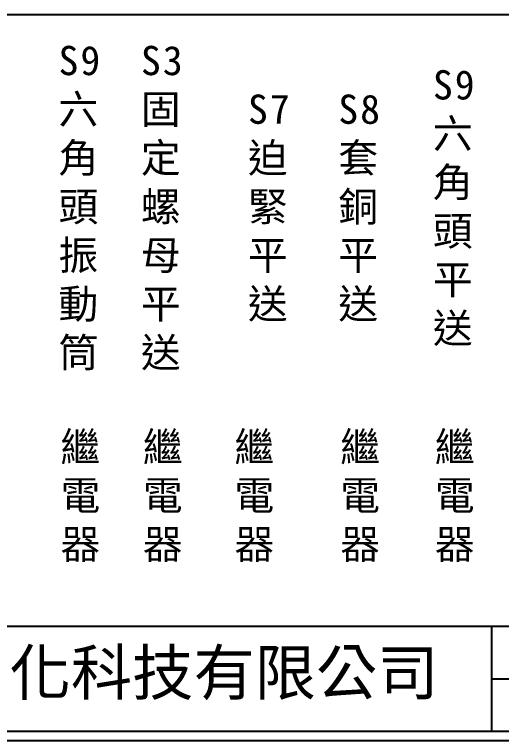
# Model space of a CAD drawing. Extents: x 926 to 1213, y 3 to 207.
# Drawn here: x 997.7 to 1062.8, y 3 to 100 of the extents above; entities that cross this region are included whole.
import ezdxf

# ---------------------------------------------------------------- set-up
doc = ezdxf.new("R2010")
doc.units = 0
doc.layers.add('圖框層', color=7, linetype='CONTINUOUS')
doc.layers.add('標尺寸層', color=3, linetype='CONTINUOUS')
doc.styles.add('CNS', font='romanc.shx', dxfattribs={"bigfont": 'chineset.shx'})
doc.styles.add('STSL', font='kaiu.ttf')

msp = doc.modelspace()

# ---------------------------------------------------------------- linework, layer by layer
at = {"layer": '圖框層', "color": 7}
for p, q in [((926.992, 18.25), (1211.493, 18.25)), ((1061.493, 4.25), (1061.493, 18.25)), ((1061.493, 11.25), (1211.493, 11.25)), ((926.992, 4.25), (1211.493, 4.25)), ((925.742, 3), (1212.742, 3))]:
    msp.add_line(p, q, dxfattribs=at)
at = {"layer": '標尺寸層', "color": 7}
msp.add_line((930.49, 99.958), (1208.361, 99.958), dxfattribs=at)

# ---------------------------------------------------------------- texts
at = {"layer": '圖框層', "color": 4, "style": 'STSL'}
msp.add_text('泓陞自動化科技有限公司', height=6, dxfattribs=at).set_placement((964.346, 9.076))
at = {"layer": '標尺寸層', "color": 7, "char_height": 3.9, "width": 2.84806, "attachment_point": 5, "style": 'CNS'}
for s, insert in [('{\\fDFKai-SB|b0|i0|c136|p65;\\T1.1;\\C0;S9六角頭\\P振動筒}', (1006.537, 74.094)), ('{\\fDFKai-SB|b0|i0|c136|p65;\\T1.1;\\C0;S3固定螺母\\P平送}', (1017.54, 74.094)), ('{\\fDFKai-SB|b0|i0|c136|p65;\\T1.1;\\C0;S9六角頭\\P平送}', (1056.539, 74.094)), ('{\\fDFKai-SB|b0|i0|c136|p65;\\T1.1;\\C0;S7迫緊\\P平送}', (1031.836, 74.094)), ('{\\fDFKai-SB|b0|i0|c136|p65;\\T1.1;\\C0;S8套銅\\P平送}', (1043.906, 74.094)), ('{\\fDFKai-SB|b0|i0|c136|p65;繼電器}', (1006.537, 35.505)), ('{\\fDFKai-SB|b0|i0|c136|p65;繼電器}', (1017.54, 35.505)), ('{\\fDFKai-SB|b0|i0|c136|p65;繼電器}', (1029.772, 35.505)), ('{\\fDFKai-SB|b0|i0|c136|p65;繼電器}', (1043.906, 35.505)), ('{\\fDFKai-SB|b0|i0|c136|p65;繼電器}', (1056.539, 35.505))]:
    msp.add_mtext(s, dxfattribs=dict(at, insert=insert))

doc.saveas('drawing.dxf')
